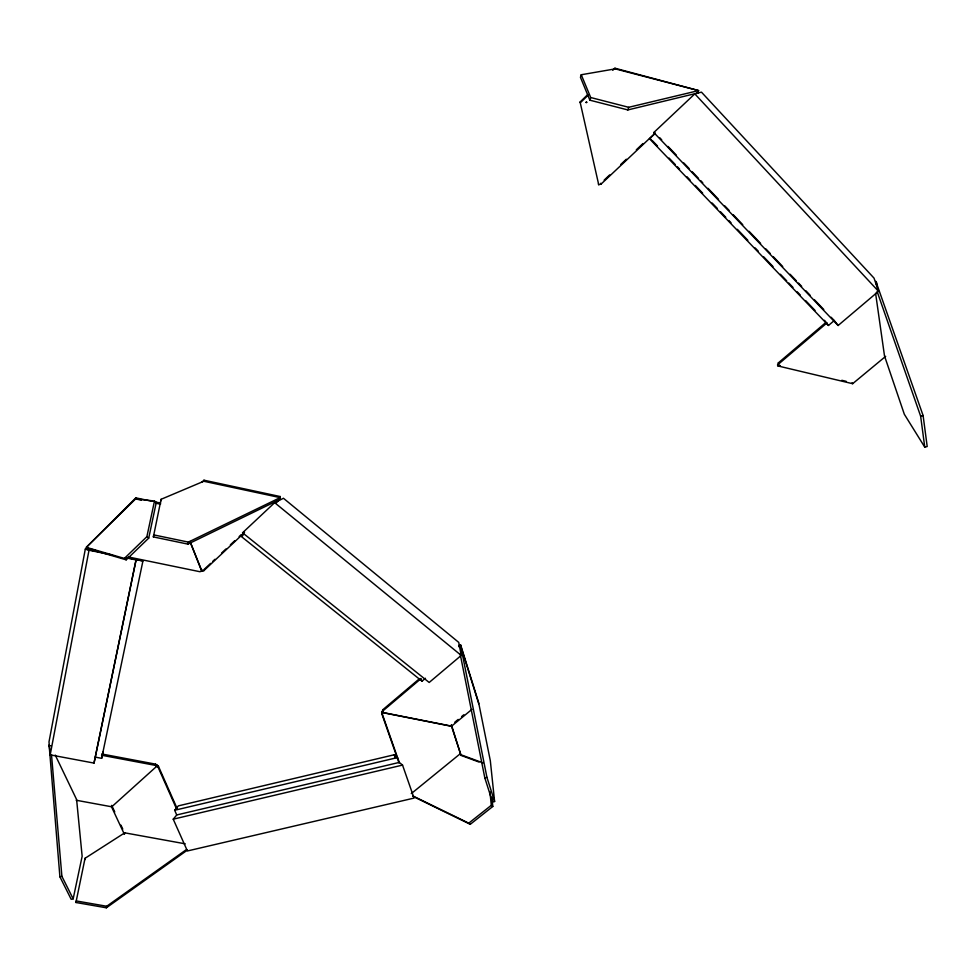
<?xml version="1.0" encoding="UTF-8"?>
<svg xmlns="http://www.w3.org/2000/svg" width="976" height="976" viewBox="0 0 976 976"><rect width="100%" height="100%" fill="white"/><g stroke="black" fill="none" stroke-linecap="round" stroke-linejoin="round"><path stroke-width="1.46" d="M201.788 482.303L203.972 480.204L280.271 496.552L279.697 499.517L276.403 502.616M128.283 556.954L199.836 571.704L203.813 570.704L203.984 569.581L210.572 563.396M201.922 570.094L201.751 571.216L189.966 541.546M202.081 570.057L201.91 571.18L190.1 541.509M160.65 501.286L161.077 499.309L203.801 481.253L203.972 480.204M176.644 809.08L158.197 767.453L158.405 766.209L155.574 764.135L101.809 753.997M156.843 765.099L156.648 766.343L111.752 806.798L76.189 800.247M156.929 766.489L157.124 765.245M158.197 767.453L155.367 765.367L155.574 764.135M100.089 552.111L85.315 549.073L48.995 741.931L50.191 754.863L94.025 763.086L136.091 559.736L142.935 560.944L128.161 557.894M50.191 754.863L89.011 550.22L85.315 549.073M111.679 805.359L111.435 806.627L124.403 834.334L124.745 832.833L185.245 843.825M280.271 496.552L279.697 499.517L187.917 544.12L153.378 536.922L161.077 499.309M94.025 763.086L136.091 559.736M187.343 850.133L106.347 907.802L75.933 902.495L85.046 858.294L124.745 832.833M95.294 757.132L101.65 758.328L142.935 560.944M101.65 758.328L102.956 752.118M49.117 744.895L59.902 876.802L71.187 899.299L73.163 898.835L82.143 856.269L76.604 799.527L55.254 755.082M148.718 538.118L156.27 502.42L154.489 501.017L135.603 498.931L86.303 547.341L88.023 548.646L126.233 559.834L148.718 538.118L146.876 536.678L154.489 501.017M84.729 859.819L85.046 858.294M75.933 902.495L76.262 900.946L106.701 906.265L186.489 849.523M153.378 536.922L153.805 534.909L188.368 542.107L280.185 497.614L203.801 481.253M106.347 907.802L106.701 906.265M187.917 544.12L188.368 542.107M151.951 501.261L135.847 497.858L135.603 498.931L141.459 500.163M88.328 547.536L88.023 548.646L95.477 550.183M419.582 678.601L382.836 709.723L382.348 712.565L451.449 726.278L471.92 709.381M382.348 712.565L382.836 709.723M381.897 714.042L382.372 711.199L381.897 714.042L399.013 762.951M581.245 74.749L590.712 97.527L628.703 107.299L698.596 90.585L615.246 68.869L581.245 74.749L580.452 77.324L589.87 100.186L627.836 109.934L697.742 93.025L698.596 90.585L614.917 68.198L612.745 70.309M589.87 100.186L590.712 97.527M627.836 109.934L628.703 107.299M885.683 356.325L852.646 383.702L777.933 365.951L778.287 362.938L825.891 322.458M777.933 365.951L778.763 363.877L827.014 322.873M586.161 102.578C587.93 101.797 585.295 103.188 586.381 101.943M173.228 819.181L176.729 814.96L399.306 762.415L402.539 765.099L414.056 798.087L187.404 850.974L173.228 819.181L402.539 765.099M176.729 814.96L174.655 810.263L178.315 805.883L394.243 754.765L397.598 757.547L399.306 762.415M135.847 497.858L86.303 547.341L124.379 558.418L126.233 559.834M654.92 133.37L601.118 184.049L598.715 184.708L580.086 102.004L587.698 94.611M587.991 95.306L580.366 102.712L580.086 102.004M586.125 102.382L586.783 102.199M124.379 558.418L146.876 536.678M653.81 132.529L694.814 93.879L701.451 92.134L874.032 278.123L878.51 291.299L838.128 325.496L653.81 132.529L655.408 133.212L649.528 138.751L828.478 325.459L834.273 320.543L838.128 325.496M604.144 180.121L609.695 174.887M620.785 164.444L626.336 159.222M636.315 149.816L642.964 143.545M242.56 532.786L274.659 502.664L283.443 498.272L458.744 642.403L461.245 655.421L429.184 682.468L242.56 532.786L244.549 532.164M212.768 561.334L214.964 559.272M221.564 553.087L225.956 548.963M230.348 544.84L234.74 540.716M239.144 536.593L241.34 534.531M203.813 570.704L243.414 533.555M425.475 678.271L422.022 681.187L240.926 536.19L243.695 533.591M382.86 710.931L420.79 678.808M454.767 722.252L458.171 719.434M461.575 716.616L463.856 714.737M411.262 793.634L459.598 754.277L483.035 762.903M412.811 795.916L468.761 823.158L491.306 805.298L489.928 791.67M412.872 796.343L470.261 824.317L492.807 806.469L491.88 797.38M240.926 536.19L242.987 535.543M923.101 415.532L927.2 446.52L924.76 447.13L920.636 416.154L923.101 415.532L875.862 281.356L876.289 284.345M48.8 746.128L50.728 745.664M458.635 645.514L460.672 645.026L478.618 702.549L490.33 760.78L494.6 801.503L492.502 801.991L484.816 777.884L460.208 654.14M458.732 646.685L460.77 646.185L460.672 645.026M174.655 810.263L397.598 757.547M59.902 876.802L61.891 876.338L73.163 898.835M484.816 777.884L486.939 777.384L494.6 801.503M101.553 755.229L155.367 765.367M382.397 712.419L451.498 726.12L461.026 755.4L478.972 762.024M89.011 550.22L112.508 555.063M125.733 557.796L136.018 559.907M154.867 501.871L160.723 503.116M156.111 503.262L160.503 504.189M777.457 365L780.385 365.695M841.837 380.298L846.229 381.348M649.528 138.751L651.212 139.434M468.761 823.158L470.261 824.317M491.306 805.298L492.807 806.469M274.659 502.664L461.245 655.421M652.261 140.532L657.507 146.01M669.06 158.063L675.355 164.639M677.466 166.835L679.564 169.031M686.909 176.705L690.069 179.987M695.315 185.477L702.659 193.138M712.114 203.008L717.372 208.486M720.52 211.78L725.766 217.258M728.926 220.552L731.024 222.735M737.319 229.311L747.823 240.279M755.18 247.953L758.328 251.235M763.574 256.725L773.029 266.582M780.373 274.256L786.68 280.832M788.779 283.028L792.976 287.408M797.185 291.8L800.332 295.081M805.578 300.559L815.033 310.429M659.617 137.616L661.716 139.824M668.035 146.437L676.453 155.245M683.81 162.968L689.08 168.47M692.228 171.776L698.548 178.388M700.646 180.597L702.757 182.793M708.015 188.307L718.531 199.324M724.851 205.936L729.06 210.352M733.269 214.757L742.736 224.675M749.056 231.288L760.621 243.402M765.879 248.917L770.088 253.321M773.248 256.627L782.715 266.546M790.084 274.256L796.392 280.868M798.502 283.077L801.662 286.383M805.871 290.787L810.08 295.191M814.289 299.608L823.756 309.514M831.113 317.237L834.273 320.543M694.814 93.879L878.51 291.299M824.488 320.299L828.478 325.459M924.76 447.13L904.325 414.251L884.512 355.972L875.594 293.3M697.315 92.33L697.742 93.025M852.085 382.738L852.646 383.702M778.287 362.938L778.763 363.877M420.693 678.491L422.022 681.187M614.917 68.198L615.246 68.869M112.301 806.688L114.765 811.959M120.939 825.147L122.781 829.1M158.405 766.209L177.437 809.202M600.813 183.256L601.118 184.049M598.422 183.903L598.715 184.708M394.243 754.765L395.231 757.571M877.107 291.446L920.636 416.154M382.372 714.273L396.964 755.961M478.74 703.745L460.77 646.185L486.939 777.384M876.472 282.235L877.107 286.712M492.038 797.465L492.502 801.991M51.496 754.68L61.891 876.338M461.026 755.4L451.412 724.912L451.498 726.12M451.351 725.058L451.449 726.278"/></g></svg>
